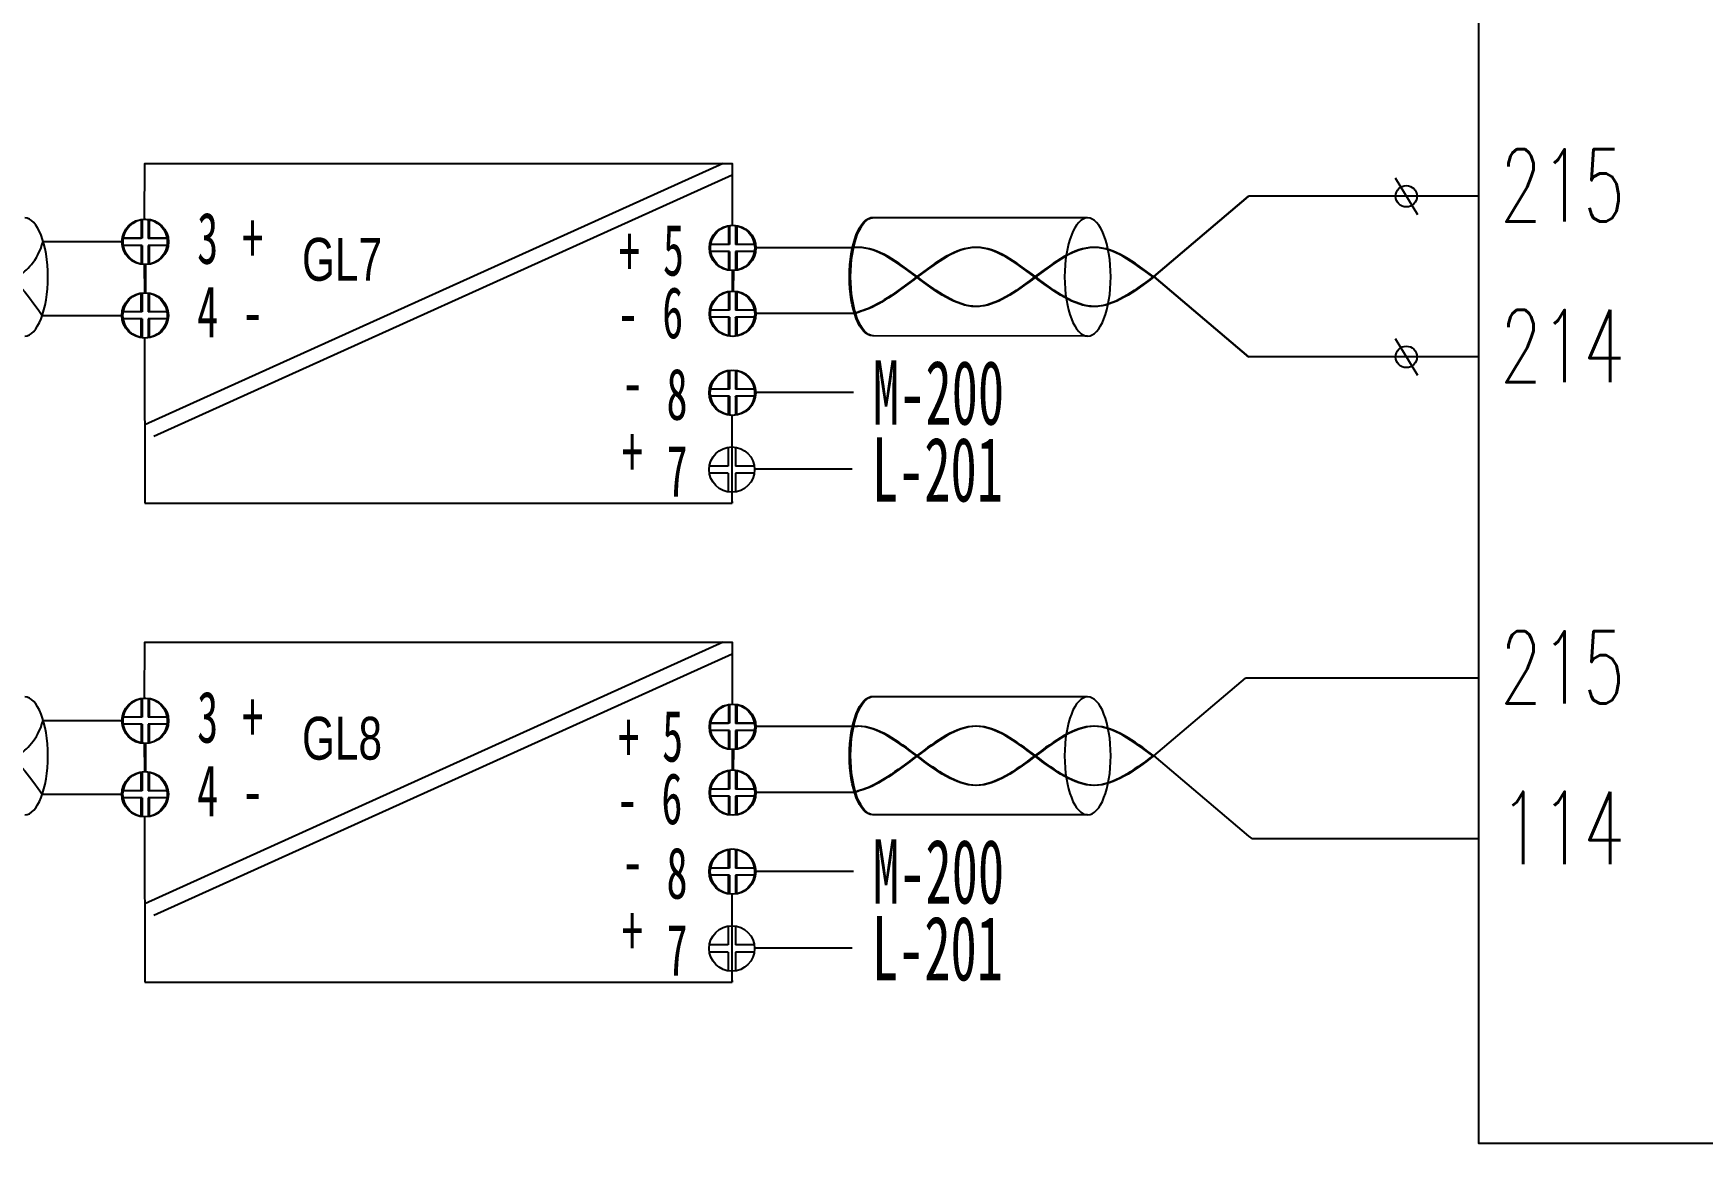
# Model space of a CAD drawing. Header units: millimetres. Extents: x 201 to 11482, y -7821 to 251.
# Drawn here: x 6567 to 6670.9, y -5657.8 to -5588.7 of the extents above; entities that cross this region are included whole.
import ezdxf

# ---------------------------------------------------------------- set-up
doc = ezdxf.new("R2010")
doc.units = ezdxf.units.MM
for name, color, linetype in [('02', 7, 'Continuous'), ('TEXT', 6, 'Continuous'), ('µçÂ¡¤Í¼', 7, 'Continuous')]:
    doc.layers.add(name, color=color, linetype=linetype)
doc.styles.add('HZ', font='txt', dxfattribs={"width": 0.67, "bigfont": 'hztxt'})

msp = doc.modelspace()

# ---------------------------------------------------------------- linework, layer by layer
at = {"color": 6}
for p, q in [((6573.959, -5607.693), (6573.975, -5617.98)), ((6573.975, -5617.98), (6610.546, -5617.98)), ((6573.959, -5637.511), (6573.975, -5647.797)), ((6573.975, -5647.797), (6610.546, -5647.797))]:
    msp.add_line(p, q, dxfattribs=at)
for p, q in [((6610.52, -5612.51), (6610.52, -5617.98)), ((6657.024, -5628.868), (6642.497, -5628.868)), ((6642.689, -5638.707), (6642.915, -5638.87)), ((6657.024, -5638.87), (6642.915, -5638.87)), ((6610.52, -5642.328), (6610.52, -5647.797))]:
    msp.add_line(p, q)
msp.add_lwpolyline([(6657.024, -5406.333), (6675.868, -5406.333), (6675.868, -5657.85), (6657.024, -5657.85)], close=True)
at = {"layer": '02', "color": 6, "lineweight": -2}
for p, q in [((6609.973, -5596.819), (6573.969, -5613.095)), ((6610.542, -5597.556), (6574.538, -5613.832)), ((6567.636, -5601.683), (6572.608, -5601.686)), ((6567.654, -5601.683), (6572.626, -5601.686)), ((6618.023, -5602.07), (6611.944, -5602.07)), ((6618.094, -5602.069), (6612.015, -5602.069)), ((6567.578, -5606.28), (6572.6, -5606.28)), ((6567.596, -5606.281), (6572.618, -5606.281)), ((6618.15, -5606.162), (6611.944, -5606.164)), ((6618.221, -5606.162), (6612.015, -5606.163)), ((6618.011, -5611.083), (6611.932, -5611.083)), ((6618.082, -5611.082), (6612.003, -5611.082)), ((6618.011, -5615.866), (6611.932, -5615.866)), ((6609.973, -5626.636), (6573.969, -5642.913)), ((6610.542, -5627.373), (6574.538, -5643.649)), ((6567.636, -5631.5), (6572.608, -5631.503)), ((6567.654, -5631.5), (6572.626, -5631.503)), ((6618.023, -5631.887), (6611.944, -5631.887)), ((6618.094, -5631.886), (6612.015, -5631.886)), ((6567.578, -5636.098), (6572.6, -5636.098)), ((6567.596, -5636.098), (6572.618, -5636.098)), ((6618.15, -5635.98), (6611.944, -5635.981)), ((6618.221, -5635.979), (6612.015, -5635.98)), ((6618.011, -5640.9), (6611.932, -5640.9)), ((6618.082, -5640.899), (6612.003, -5640.899)), ((6618.011, -5645.683), (6611.932, -5645.683))]:
    msp.add_line(p, q, dxfattribs=at)
at = {"layer": '02'}
for p, q in [((6636.789, -5603.864), (6642.689, -5598.863)), ((6636.789, -5603.889), (6642.689, -5598.888)), ((6573.746, -5600.311), (6573.746, -5601.485)), ((6573.799, -5600.31), (6573.799, -5601.484)), ((6573.817, -5600.31), (6573.817, -5601.484)), ((6574.187, -5600.311), (6574.187, -5601.485)), ((6574.24, -5600.31), (6574.24, -5601.484)), ((6574.258, -5600.31), (6574.258, -5601.484)), ((6632.597, -5600.213), (6619.145, -5600.213)), ((6632.668, -5600.212), (6619.216, -5600.212)), ((6573.746, -5601.485), (6572.572, -5601.485)), ((6573.799, -5601.484), (6572.625, -5601.484)), ((6573.817, -5601.484), (6572.643, -5601.484)), ((6575.361, -5601.485), (6574.187, -5601.485)), ((6575.414, -5601.484), (6574.24, -5601.484)), ((6575.432, -5601.484), (6574.258, -5601.484)), ((6610.312, -5600.691), (6610.312, -5601.865)), ((6610.383, -5600.69), (6610.383, -5601.864)), ((6610.753, -5600.691), (6610.753, -5601.865)), ((6610.824, -5600.69), (6610.824, -5601.864)), ((6573.746, -5601.927), (6572.572, -5601.927)), ((6573.799, -5601.926), (6572.625, -5601.926)), ((6573.817, -5601.926), (6572.643, -5601.926)), ((6573.746, -5601.927), (6573.746, -5603.101)), ((6573.799, -5601.926), (6573.799, -5603.1)), ((6573.817, -5601.926), (6573.817, -5603.1)), ((6575.361, -5601.927), (6574.187, -5601.927)), ((6574.187, -5601.927), (6574.187, -5603.101)), ((6575.414, -5601.926), (6574.24, -5601.926)), ((6574.24, -5601.926), (6574.24, -5603.1)), ((6575.432, -5601.926), (6574.258, -5601.926)), ((6574.258, -5601.926), (6574.258, -5603.1)), ((6610.312, -5601.865), (6609.138, -5601.865)), ((6610.312, -5602.306), (6609.138, -5602.306)), ((6610.383, -5601.864), (6609.209, -5601.864)), ((6610.383, -5602.305), (6609.209, -5602.305)), ((6610.312, -5602.306), (6610.312, -5603.48)), ((6610.383, -5602.305), (6610.383, -5603.479)), ((6611.927, -5601.865), (6610.753, -5601.865)), ((6611.927, -5602.306), (6610.753, -5602.306)), ((6610.753, -5602.306), (6610.753, -5603.48)), ((6611.998, -5601.864), (6610.824, -5601.864)), ((6611.998, -5602.305), (6610.824, -5602.305)), ((6610.824, -5602.305), (6610.824, -5603.479)), ((6636.789, -5603.864), (6642.689, -5608.865)), ((6636.789, -5603.889), (6642.689, -5608.889)), ((6573.739, -5604.887), (6573.739, -5606.061)), ((6573.792, -5604.886), (6573.792, -5606.06)), ((6573.81, -5604.886), (6573.81, -5606.06)), ((6574.18, -5604.887), (6574.18, -5606.061)), ((6574.233, -5604.886), (6574.233, -5606.06)), ((6574.251, -5604.886), (6574.251, -5606.06)), ((6610.312, -5604.784), (6610.312, -5605.958)), ((6610.383, -5604.783), (6610.383, -5605.957)), ((6610.753, -5604.784), (6610.753, -5605.958)), ((6610.824, -5604.783), (6610.824, -5605.957)), ((6573.739, -5606.061), (6572.564, -5606.061)), ((6573.739, -5606.502), (6572.564, -5606.502)), ((6573.792, -5606.06), (6572.618, -5606.06)), ((6573.792, -5606.501), (6572.618, -5606.501)), ((6573.81, -5606.06), (6572.636, -5606.06)), ((6573.81, -5606.501), (6572.636, -5606.501)), ((6573.739, -5606.502), (6573.739, -5607.676)), ((6573.792, -5606.501), (6573.792, -5607.675)), ((6573.81, -5606.501), (6573.81, -5607.675)), ((6575.354, -5606.061), (6574.18, -5606.061)), ((6575.354, -5606.502), (6574.18, -5606.502)), ((6574.18, -5606.502), (6574.18, -5607.676)), ((6575.407, -5606.06), (6574.233, -5606.06)), ((6575.407, -5606.501), (6574.233, -5606.501)), ((6574.233, -5606.501), (6574.233, -5607.675)), ((6575.425, -5606.06), (6574.251, -5606.06)), ((6575.425, -5606.501), (6574.251, -5606.501)), ((6574.251, -5606.501), (6574.251, -5607.675)), ((6610.312, -5605.958), (6609.138, -5605.958)), ((6610.312, -5606.399), (6609.138, -5606.399)), ((6610.383, -5605.957), (6609.209, -5605.957)), ((6610.383, -5606.398), (6609.209, -5606.398)), ((6610.312, -5606.399), (6610.312, -5607.573)), ((6610.383, -5606.398), (6610.383, -5607.572)), ((6611.927, -5605.958), (6610.753, -5605.958)), ((6611.927, -5606.399), (6610.753, -5606.399)), ((6610.753, -5606.399), (6610.753, -5607.573)), ((6611.998, -5605.957), (6610.824, -5605.957)), ((6611.998, -5606.398), (6610.824, -5606.398)), ((6610.824, -5606.398), (6610.824, -5607.572)), ((6632.597, -5607.567), (6619.275, -5607.552)), ((6632.668, -5607.566), (6619.346, -5607.551)), ((6610.3, -5609.704), (6610.3, -5610.878)), ((6610.371, -5609.703), (6610.371, -5610.877)), ((6610.741, -5609.704), (6610.741, -5610.878)), ((6610.812, -5609.703), (6610.812, -5610.877)), ((6610.3, -5610.878), (6609.125, -5610.878)), ((6610.371, -5610.877), (6609.197, -5610.877)), ((6611.915, -5610.878), (6610.741, -5610.878)), ((6611.986, -5610.877), (6610.812, -5610.877)), ((6610.3, -5611.319), (6609.125, -5611.319)), ((6610.371, -5611.318), (6609.197, -5611.318)), ((6610.3, -5611.319), (6610.3, -5612.493)), ((6610.371, -5611.318), (6610.371, -5612.492)), ((6611.915, -5611.319), (6610.741, -5611.319)), ((6610.741, -5611.319), (6610.741, -5612.493)), ((6611.986, -5611.318), (6610.812, -5611.318)), ((6610.812, -5611.318), (6610.812, -5612.492)), ((6610.3, -5614.487), (6610.3, -5615.661)), ((6610.741, -5614.487), (6610.741, -5615.661)), ((6610.3, -5615.661), (6609.125, -5615.661)), ((6610.3, -5616.103), (6609.125, -5616.103)), ((6610.3, -5616.103), (6610.3, -5617.277)), ((6611.915, -5615.661), (6610.741, -5615.661)), ((6611.915, -5616.103), (6610.741, -5616.103)), ((6610.741, -5616.103), (6610.741, -5617.277)), ((6636.789, -5633.707), (6642.497, -5628.868)), ((6573.746, -5630.129), (6573.746, -5631.303)), ((6573.799, -5630.128), (6573.799, -5631.302)), ((6573.817, -5630.128), (6573.817, -5631.302)), ((6574.187, -5630.129), (6574.187, -5631.303)), ((6574.24, -5630.128), (6574.24, -5631.302)), ((6574.258, -5630.128), (6574.258, -5631.302)), ((6610.312, -5630.508), (6610.312, -5631.682)), ((6610.383, -5630.507), (6610.383, -5631.681)), ((6610.753, -5630.508), (6610.753, -5631.682)), ((6610.824, -5630.507), (6610.824, -5631.681)), ((6632.597, -5630.031), (6619.145, -5630.031)), ((6632.668, -5630.03), (6619.216, -5630.03)), ((6573.746, -5631.303), (6572.572, -5631.303)), ((6573.799, -5631.302), (6572.625, -5631.302)), ((6573.817, -5631.302), (6572.643, -5631.302)), ((6575.361, -5631.303), (6574.187, -5631.303)), ((6575.414, -5631.302), (6574.24, -5631.302)), ((6575.432, -5631.302), (6574.258, -5631.302)), ((6610.312, -5631.682), (6609.138, -5631.682)), ((6610.383, -5631.681), (6609.209, -5631.681)), ((6611.927, -5631.682), (6610.753, -5631.682)), ((6611.998, -5631.681), (6610.824, -5631.681)), ((6573.746, -5631.744), (6572.572, -5631.744)), ((6573.799, -5631.743), (6572.625, -5631.743)), ((6573.817, -5631.743), (6572.643, -5631.743)), ((6573.746, -5631.744), (6573.746, -5632.918)), ((6573.799, -5631.743), (6573.799, -5632.917)), ((6573.817, -5631.743), (6573.817, -5632.917)), ((6575.361, -5631.744), (6574.187, -5631.744)), ((6574.187, -5631.744), (6574.187, -5632.918)), ((6575.414, -5631.743), (6574.24, -5631.743)), ((6574.24, -5631.743), (6574.24, -5632.917)), ((6575.432, -5631.743), (6574.258, -5631.743)), ((6574.258, -5631.743), (6574.258, -5632.917)), ((6610.312, -5632.123), (6609.138, -5632.123)), ((6610.383, -5632.123), (6609.209, -5632.123)), ((6610.312, -5632.123), (6610.312, -5633.297)), ((6610.383, -5632.123), (6610.383, -5633.297)), ((6611.927, -5632.123), (6610.753, -5632.123)), ((6610.753, -5632.123), (6610.753, -5633.297)), ((6611.998, -5632.123), (6610.824, -5632.123)), ((6610.824, -5632.123), (6610.824, -5633.297)), ((6636.789, -5633.707), (6642.689, -5638.707)), ((6573.739, -5634.704), (6573.739, -5635.878)), ((6573.792, -5634.703), (6573.792, -5635.877)), ((6573.81, -5634.703), (6573.81, -5635.877)), ((6574.18, -5634.704), (6574.18, -5635.878)), ((6574.233, -5634.703), (6574.233, -5635.877)), ((6574.251, -5634.703), (6574.251, -5635.877)), ((6610.312, -5634.601), (6610.312, -5635.775)), ((6610.383, -5634.6), (6610.383, -5635.774)), ((6610.753, -5634.601), (6610.753, -5635.775)), ((6610.824, -5634.6), (6610.824, -5635.774)), ((6610.312, -5635.775), (6609.138, -5635.775)), ((6610.383, -5635.774), (6609.209, -5635.774)), ((6611.927, -5635.775), (6610.753, -5635.775)), ((6611.998, -5635.774), (6610.824, -5635.774)), ((6573.739, -5635.878), (6572.564, -5635.878)), ((6573.739, -5636.319), (6572.564, -5636.319)), ((6573.792, -5635.877), (6572.618, -5635.877)), ((6573.792, -5636.318), (6572.618, -5636.318)), ((6573.81, -5635.877), (6572.636, -5635.877)), ((6573.81, -5636.318), (6572.636, -5636.318)), ((6573.739, -5636.319), (6573.739, -5637.493)), ((6573.792, -5636.318), (6573.792, -5637.493)), ((6573.81, -5636.318), (6573.81, -5637.493)), ((6575.354, -5635.878), (6574.18, -5635.878)), ((6575.354, -5636.319), (6574.18, -5636.319)), ((6574.18, -5636.319), (6574.18, -5637.493)), ((6575.407, -5635.877), (6574.233, -5635.877)), ((6575.407, -5636.318), (6574.233, -5636.318)), ((6574.233, -5636.318), (6574.233, -5637.493)), ((6575.425, -5635.877), (6574.251, -5635.877)), ((6575.425, -5636.318), (6574.251, -5636.318)), ((6574.251, -5636.318), (6574.251, -5637.493)), ((6610.312, -5636.216), (6609.138, -5636.216)), ((6610.383, -5636.215), (6609.209, -5636.215)), ((6610.312, -5636.216), (6610.312, -5637.39)), ((6610.383, -5636.215), (6610.383, -5637.39)), ((6611.927, -5636.216), (6610.753, -5636.216)), ((6610.753, -5636.216), (6610.753, -5637.39)), ((6611.998, -5636.215), (6610.824, -5636.215)), ((6610.824, -5636.215), (6610.824, -5637.39)), ((6632.597, -5637.385), (6619.275, -5637.37)), ((6632.668, -5637.384), (6619.346, -5637.369)), ((6610.3, -5639.521), (6610.3, -5640.695)), ((6610.371, -5639.52), (6610.371, -5640.694)), ((6610.741, -5639.521), (6610.741, -5640.695)), ((6610.812, -5639.52), (6610.812, -5640.694)), ((6610.3, -5640.695), (6609.125, -5640.695)), ((6610.371, -5640.694), (6609.197, -5640.694)), ((6611.915, -5640.695), (6610.741, -5640.695)), ((6611.986, -5640.694), (6610.812, -5640.694)), ((6610.3, -5641.136), (6609.125, -5641.136)), ((6610.371, -5641.136), (6609.197, -5641.136)), ((6610.3, -5641.136), (6610.3, -5642.31)), ((6610.371, -5641.136), (6610.371, -5642.31)), ((6611.915, -5641.136), (6610.741, -5641.136)), ((6610.741, -5641.136), (6610.741, -5642.31)), ((6611.986, -5641.136), (6610.812, -5641.136)), ((6610.812, -5641.136), (6610.812, -5642.31)), ((6610.3, -5644.305), (6610.3, -5645.479)), ((6610.741, -5644.305), (6610.741, -5645.479)), ((6610.3, -5645.479), (6609.125, -5645.479)), ((6610.3, -5645.92), (6609.125, -5645.92)), ((6610.3, -5645.92), (6610.3, -5647.094)), ((6611.915, -5645.479), (6610.741, -5645.479)), ((6611.915, -5645.92), (6610.741, -5645.92)), ((6610.741, -5645.92), (6610.741, -5647.094))]:
    msp.add_line(p, q, dxfattribs=at)
at = {"layer": '02', "lineweight": -2}
msp.add_line((6649.174, -5598.863), (6642.689, -5598.863), dxfattribs=at)
at = {"layer": '02', "color": 6, "lineweight": -2}
for points in [[(6573.966, -5600.294), (6573.969, -5596.819), (6610.542, -5596.819), (6610.542, -5600.673)], [(6573.969, -5604.869), (6573.968, -5603.118)], [(6574.022, -5604.869), (6574.021, -5603.117)], [(6574.023, -5604.869), (6574.024, -5603.117)], [(6574.04, -5604.869), (6574.039, -5603.117)], [(6610.542, -5603.497), (6610.54, -5604.766)], [(6610.613, -5603.497), (6610.611, -5604.765)], [(6610.546, -5617.877), (6610.546, -5617.98)], [(6573.966, -5630.111), (6573.969, -5626.636), (6610.542, -5626.636), (6610.542, -5630.491)], [(6573.969, -5634.687), (6573.968, -5632.935)], [(6574.022, -5634.686), (6574.021, -5632.934)], [(6574.023, -5634.686), (6574.024, -5632.934)], [(6574.04, -5634.686), (6574.039, -5632.934)], [(6610.542, -5633.315), (6610.54, -5634.584)], [(6610.613, -5633.314), (6610.611, -5634.583)], [(6610.546, -5647.694), (6610.546, -5647.797)]]:
    msp.add_lwpolyline(points, dxfattribs=at)
at = {"layer": '02'}
for centre in [(6573.966, -5601.706), (6574.02, -5601.705), (6574.038, -5601.705), (6610.532, -5602.085), (6610.604, -5602.085), (6573.959, -5606.281), (6574.012, -5606.28), (6574.03, -5606.281), (6610.532, -5606.178), (6610.603, -5606.177), (6610.52, -5611.098), (6610.591, -5611.098), (6610.52, -5615.882), (6573.966, -5631.523), (6574.02, -5631.522), (6574.038, -5631.522), (6610.532, -5631.903), (6610.604, -5631.902), (6573.959, -5636.099), (6574.012, -5636.098), (6574.03, -5636.098), (6610.532, -5635.996), (6610.603, -5635.995), (6610.52, -5640.916), (6610.591, -5640.915), (6610.52, -5645.699)]:
    msp.add_circle(centre, 1.412, dxfattribs=at)
at = {"layer": '02', "color": 6, "lineweight": -2}
for centre, start, end in [((6610.542, -5602.07), 135.56611, 140.56789), ((6610.613, -5602.069), 135.56611, 140.56789), ((6610.542, -5602.07), 39.43211, 49.12691), ((6610.542, -5602.07), 310.87309, 312.83785), ((6610.613, -5602.069), 39.43211, 49.12691), ((6610.613, -5602.069), 310.87309, 312.83785), ((6610.542, -5606.162), 135.56611, 140.56789), ((6610.613, -5606.162), 135.56611, 140.56789), ((6610.542, -5606.162), 39.43211, 49.12691), ((6610.542, -5606.162), 310.87309, 312.83785), ((6610.613, -5606.162), 39.43211, 49.12691), ((6610.613, -5606.162), 310.87309, 312.83785), ((6610.53, -5611.083), 135.56611, 140.56789), ((6610.601, -5611.082), 135.56611, 140.56789), ((6610.53, -5611.083), 39.43211, 49.12691), ((6610.601, -5611.082), 39.43211, 49.12691), ((6610.53, -5611.083), 310.87309, 312.83785), ((6610.601, -5611.082), 310.87309, 312.83785), ((6610.53, -5615.866), 135.56611, 140.56789), ((6610.53, -5615.866), 39.43211, 49.12691), ((6610.53, -5615.866), 310.87309, 312.83785), ((6610.542, -5631.887), 135.56611, 140.56789), ((6610.613, -5631.886), 135.56611, 140.56789), ((6610.542, -5631.887), 39.43211, 49.12691), ((6610.613, -5631.886), 39.43211, 49.12691), ((6610.542, -5631.887), 310.87309, 312.83785), ((6610.613, -5631.886), 310.87309, 312.83785), ((6610.542, -5635.98), 135.56611, 140.56789), ((6610.613, -5635.979), 135.56611, 140.56789), ((6610.542, -5635.98), 39.43211, 49.12691), ((6610.613, -5635.979), 39.43211, 49.12691), ((6610.542, -5635.98), 310.87309, 312.83785), ((6610.613, -5635.979), 310.87309, 312.83785), ((6610.53, -5640.9), 135.56611, 140.56789), ((6610.601, -5640.899), 135.56611, 140.56789), ((6610.53, -5640.9), 39.43211, 49.12691), ((6610.601, -5640.899), 39.43211, 49.12691), ((6610.53, -5640.9), 310.87309, 312.83785), ((6610.601, -5640.899), 310.87309, 312.83785), ((6610.53, -5645.683), 135.56611, 140.56789), ((6610.53, -5645.683), 39.43211, 49.12691), ((6610.53, -5645.683), 310.87309, 312.83785)]:
    msp.add_arc(centre, 0.322, start, end, dxfattribs=at)
at = {"layer": '02'}
for centre in [(6566.504, -5603.889), (6566.504, -5633.707)]:
    msp.add_ellipse(centre, major_axis=(0, 3.677), ratio=0.3908753, start_param=3.1415927, end_param=6.2831853, dxfattribs=at)
at = {"layer": '02', "extrusion": (0, 0, -1)}
for centre in [(6619.275, -5603.875), (6619.346, -5603.874), (6619.275, -5633.693), (6619.346, -5633.692)]:
    msp.add_ellipse(centre, major_axis=(0, 3.677), ratio=0.3908753, start_param=3.1415927, end_param=6.2831853, dxfattribs=at)
for centre in [(6632.668, -5603.889), (6632.668, -5603.889), (6632.668, -5633.707), (6632.668, -5633.707)]:
    msp.add_ellipse(centre, major_axis=(0, 3.677), ratio=0.3908753, dxfattribs=at)
at = {"layer": '02'}
for points, knots in [([(6543.998, -5603.889), (6545.223, -5604.809), (6547.675, -5606.649), (6551.352, -5603.889), (6555.029, -5601.13), (6558.706, -5603.889), (6562.383, -5606.649), (6565.434, -5604.36), (6567.258, -5602.99), (6567.654, -5601.683)], [0, 0, 0, 0, 2.7954019, 5.5908038, 8.3862057, 11.1816075, 13.9770094, 16.7724113, 18.1385703, 18.1385703, 18.1385703, 18.1385703]), ([(6543.998, -5603.889), (6545.223, -5602.97), (6547.675, -5601.13), (6551.352, -5603.889), (6555.029, -5606.649), (6558.706, -5603.889), (6563.115, -5600.581), (6566.298, -5604.395), (6567.596, -5606.281)], [0, 0, 0, 0, 2.7954019, 5.5908038, 8.3862057, 11.1816075, 13.9770094, 18.4411036, 18.4411036, 18.4411036, 18.4411036]), ([(6636.718, -5603.89), (6635.492, -5602.97), (6633.041, -5601.131), (6629.364, -5603.89), (6625.686, -5606.65), (6622.009, -5603.89), (6619.455, -5601.973), (6618.126, -5602.057), (6618.023, -5602.07)], [0, 0, 0, 0, 2.7954019, 5.5908038, 8.3862057, 11.1816075, 13.9770094, 14.2120423, 14.2120423, 14.2120423, 14.2120423]), ([(6636.789, -5603.889), (6635.563, -5602.97), (6633.112, -5601.13), (6629.435, -5603.889), (6625.758, -5606.649), (6622.081, -5603.889), (6619.526, -5601.972), (6618.197, -5602.056), (6618.094, -5602.069)], [0, 0, 0, 0, 2.7954019, 5.5908038, 8.3862057, 11.1816075, 13.9770094, 14.2120423, 14.2120423, 14.2120423, 14.2120423]), ([(6636.718, -5603.89), (6635.492, -5604.81), (6633.041, -5606.65), (6629.364, -5603.89), (6625.686, -5601.131), (6622.009, -5603.89), (6619.457, -5605.805), (6618.522, -5606.015), (6618.15, -5606.162)], [0, 0, 0, 0, 2.7954019, 5.5908038, 8.3862057, 11.1816075, 13.9770094, 14.2068088, 14.2068088, 14.2068088, 14.2068088]), ([(6636.789, -5603.889), (6635.563, -5604.809), (6633.112, -5606.649), (6629.435, -5603.889), (6625.758, -5601.13), (6622.081, -5603.889), (6619.528, -5605.805), (6618.593, -5606.015), (6618.221, -5606.162)], [0, 0, 0, 0, 2.7954019, 5.5908038, 8.3862057, 11.1816075, 13.9770094, 14.2068088, 14.2068088, 14.2068088, 14.2068088]), ([(6543.998, -5633.707), (6545.223, -5634.627), (6547.675, -5636.466), (6551.352, -5633.707), (6555.029, -5630.947), (6558.706, -5633.707), (6562.383, -5636.466), (6565.434, -5634.177), (6567.258, -5632.808), (6567.654, -5631.5)], [0, 0, 0, 0, 2.7954019, 5.5908038, 8.3862057, 11.1816075, 13.9770094, 16.7724113, 18.1385703, 18.1385703, 18.1385703, 18.1385703]), ([(6543.998, -5633.707), (6545.223, -5632.787), (6547.675, -5630.947), (6551.352, -5633.707), (6555.029, -5636.466), (6558.706, -5633.707), (6563.115, -5630.398), (6566.298, -5634.213), (6567.596, -5636.098)], [0, 0, 0, 0, 2.7954019, 5.5908038, 8.3862057, 11.1816075, 13.9770094, 18.4411036, 18.4411036, 18.4411036, 18.4411036]), ([(6636.718, -5633.708), (6635.492, -5632.788), (6633.041, -5630.948), (6629.364, -5633.708), (6625.686, -5636.467), (6622.009, -5633.708), (6619.455, -5631.791), (6618.126, -5631.875), (6618.023, -5631.887)], [0, 0, 0, 0, 2.7954019, 5.5908038, 8.3862057, 11.1816075, 13.9770094, 14.2120423, 14.2120423, 14.2120423, 14.2120423]), ([(6636.789, -5633.707), (6635.563, -5632.787), (6633.112, -5630.947), (6629.435, -5633.707), (6625.758, -5636.466), (6622.081, -5633.707), (6619.526, -5631.79), (6618.197, -5631.874), (6618.094, -5631.886)], [0, 0, 0, 0, 2.7954019, 5.5908038, 8.3862057, 11.1816075, 13.9770094, 14.2120423, 14.2120423, 14.2120423, 14.2120423]), ([(6636.718, -5633.708), (6635.492, -5634.627), (6633.041, -5636.467), (6629.364, -5633.708), (6625.686, -5630.948), (6622.009, -5633.708), (6619.457, -5635.623), (6618.522, -5635.833), (6618.15, -5635.98)], [0, 0, 0, 0, 2.7954019, 5.5908038, 8.3862057, 11.1816075, 13.9770094, 14.2068088, 14.2068088, 14.2068088, 14.2068088]), ([(6636.789, -5633.707), (6635.563, -5634.627), (6633.112, -5636.466), (6629.435, -5633.707), (6625.758, -5630.947), (6622.081, -5633.707), (6619.528, -5635.622), (6618.593, -5635.832), (6618.221, -5635.979)], [0, 0, 0, 0, 2.7954019, 5.5908038, 8.3862057, 11.1816075, 13.9770094, 14.2068088, 14.2068088, 14.2068088, 14.2068088])]:
    msp.add_open_spline(points, degree=3, knots=knots, dxfattribs=at)
at = {"layer": 'µçÂ¡¤Í¼'}
for p, q in [((6651.803, -5597.725), (6653.195, -5600)), ((6657.024, -5598.863), (6649.174, -5598.863)), ((6651.803, -5607.727), (6653.195, -5610.002)), ((6657.024, -5608.865), (6642.689, -5608.865))]:
    msp.add_line(p, q, dxfattribs=at)
for centre in [(6652.499, -5598.863), (6652.499, -5608.865)]:
    msp.add_circle(centre, 0.667, dxfattribs=at)

# ---------------------------------------------------------------- texts
at = {"layer": '02', "width": 0.6}
for s, height, p in [('3', 3.2, (6577.239, -5603.07)), ('+', 3.2, (6580.034, -5603.071)), ('+', 3.2, (6603.491, -5603.907)), ('5', 3.2, (6606.234, -5603.809)), ('4', 3.2, (6577.232, -5607.646)), ('6', 3.2, (6606.185, -5607.704)), ('-', 3.2, (6580.036, -5607.647)), ('-', 3.2, (6603.41, -5607.704)), ('8', 3.2, (6606.455, -5612.783)), ('M-200', 4, (6619.305, -5613.085)), ('-', 3.2, (6603.697, -5612.026)), ('+', 3.2, (6603.67, -5616.383)), ('L-201', 4, (6619.234, -5617.87)), ('7', 3.2, (6606.455, -5617.566)), ('3', 3.2, (6577.239, -5632.888)), ('+', 3.2, (6580.034, -5632.889)), ('+', 3.2, (6603.439, -5634.167)), ('5', 3.2, (6606.181, -5634.068)), ('4', 3.2, (6577.232, -5637.463)), ('6', 3.2, (6606.133, -5637.963)), ('-', 3.2, (6580.036, -5637.464)), ('-', 3.2, (6603.358, -5637.963)), ('M-200', 4, (6619.305, -5642.903)), ('8', 3.2, (6606.455, -5642.6)), ('-', 3.2, (6603.697, -5641.843)), ('+', 3.2, (6603.67, -5646.2)), ('L-201', 4, (6619.234, -5647.687)), ('7', 3.2, (6606.455, -5647.384))]:
    msp.add_text(s, height=height, dxfattribs=at).set_placement(p)
at = {"layer": 'TEXT', "style": 'HZ', "width": 0.67}
for s, p in [('215', (6658.346, -5600.439)), ('214', (6658.346, -5610.441)), ('215', (6658.346, -5630.444)), ('114', (6658.346, -5640.446))]:
    msp.add_text(s, height=4.5, dxfattribs=at).set_placement(p)
at = {"layer": 'µçÂ¡¤Í¼', "char_height": 2.66715, "width": 6.70702, "attachment_point": 1}
for s, insert in [('{\\W0.707;\\fArial|b0|i0|c0|p32;GL7}', (6583.766, -5601.459)), ('{\\W0.707;\\fArial|b0|i0|c0|p32;GL8}', (6583.766, -5631.277))]:
    msp.add_mtext(s, dxfattribs=dict(at, insert=insert))

doc.saveas('drawing.dxf')
